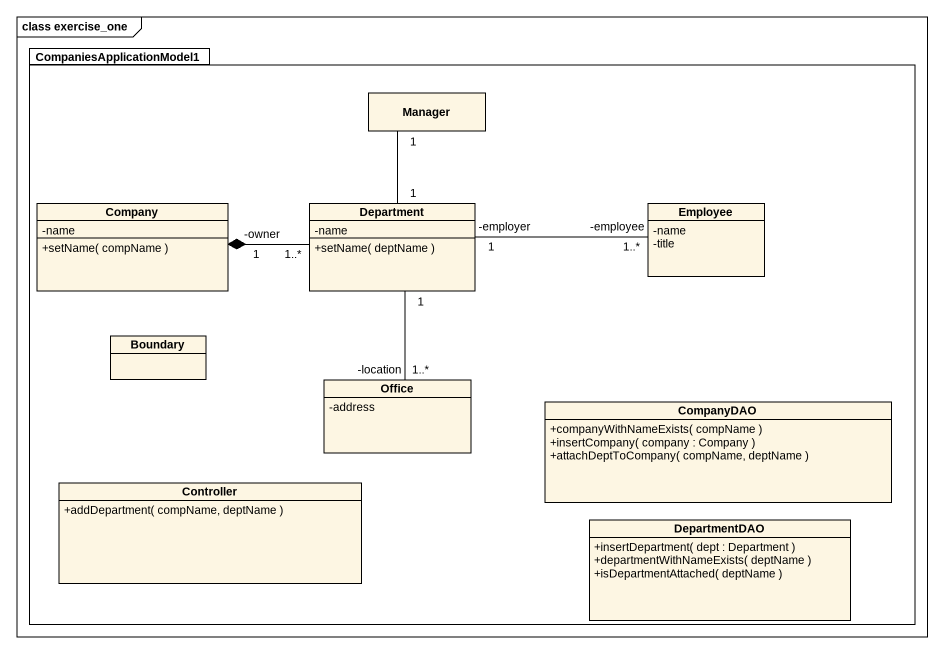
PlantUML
@startuml
mainframe class exercise_one
hide circle
hide empty members
skinparam classAttributeIconSize 0
package CompaniesApplicationModel1 {
  class Manager
  class Company {
    -name
    +setName( compName )
  }
  class Department {
    -name
    +setName( deptName )
  }
  class Employee {
    -name
    -title
  }
  class "Boundary" as Boundary_
  class Office {
    -address
  }
  class CompanyDAO {
    +companyWithNameExists( compName )
    +insertCompany( company : Company )
    +attachDeptToCompany( compName, deptName )
  }
  class Controller {
    +addDepartment( compName, deptName )
  }
  class DepartmentDAO {
    +insertDepartment( dept : Department )
    +departmentWithNameExists( deptName )
    +isDepartmentAttached( deptName )
  }
}
Company "-owner\n1" *-right- "1..*" Department
Department "1" -up- "1" Manager
Department "-employer\n1" -right- "-employee\n1..*" Employee
Department "1" -- "-location\n1..*" Office
@enduml
